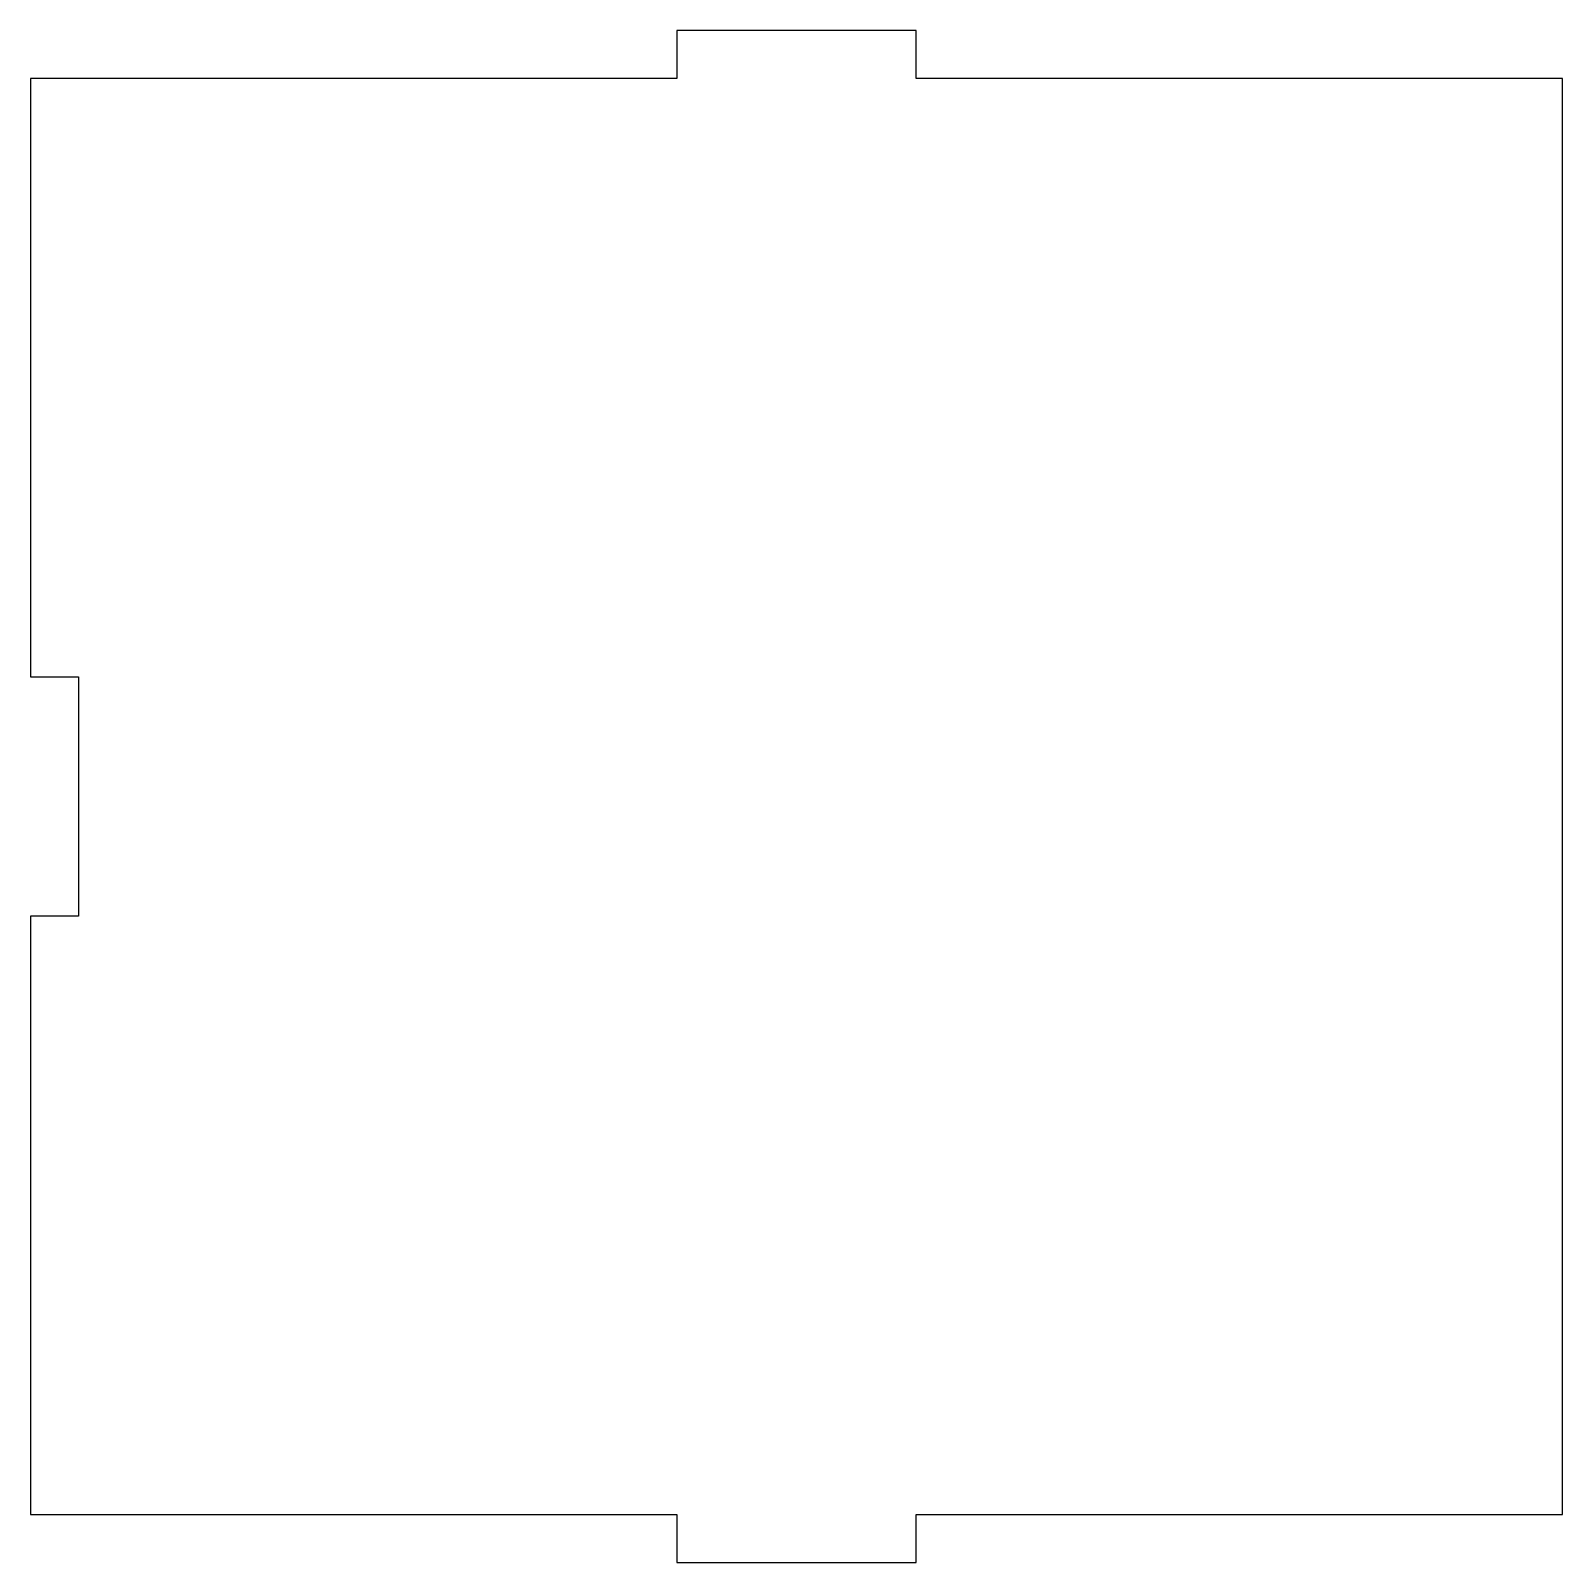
# Model space of a CAD drawing. Header units: millimetres. Extents: x -54.4 to 9.6, y -17.1 to 46.9.
import ezdxf

# ---------------------------------------------------------------- set-up
doc = ezdxf.new("R2010")
doc.units = ezdxf.units.MM

msp = doc.modelspace()

# ---------------------------------------------------------------- linework, layer by layer
at = {"color": 7, "linetype": 'Continuous', "lineweight": 25}
for p, q in [((-27.391, 46.923), (-27.391, 44.923)), ((-17.391, 46.923), (-27.391, 46.923)), ((-17.391, 44.923), (-17.391, 46.923)), ((-54.391, 44.923), (-54.391, 19.923)), ((-27.391, 44.923), (-54.391, 44.923)), ((9.609, 44.923), (-17.391, 44.923)), ((9.609, -15.077), (9.609, 44.923)), ((-54.391, 19.923), (-52.391, 19.923)), ((-52.391, 19.923), (-52.391, 9.923)), ((-54.391, 9.923), (-54.391, -15.077)), ((-52.391, 9.923), (-54.391, 9.923)), ((-54.391, -15.077), (-27.391, -15.077)), ((-27.391, -15.077), (-27.391, -17.077)), ((-17.391, -17.077), (-17.391, -15.077)), ((-17.391, -15.077), (9.609, -15.077)), ((-27.391, -17.077), (-17.391, -17.077))]:
    msp.add_line(p, q, dxfattribs=at)

doc.saveas('drawing.dxf')
